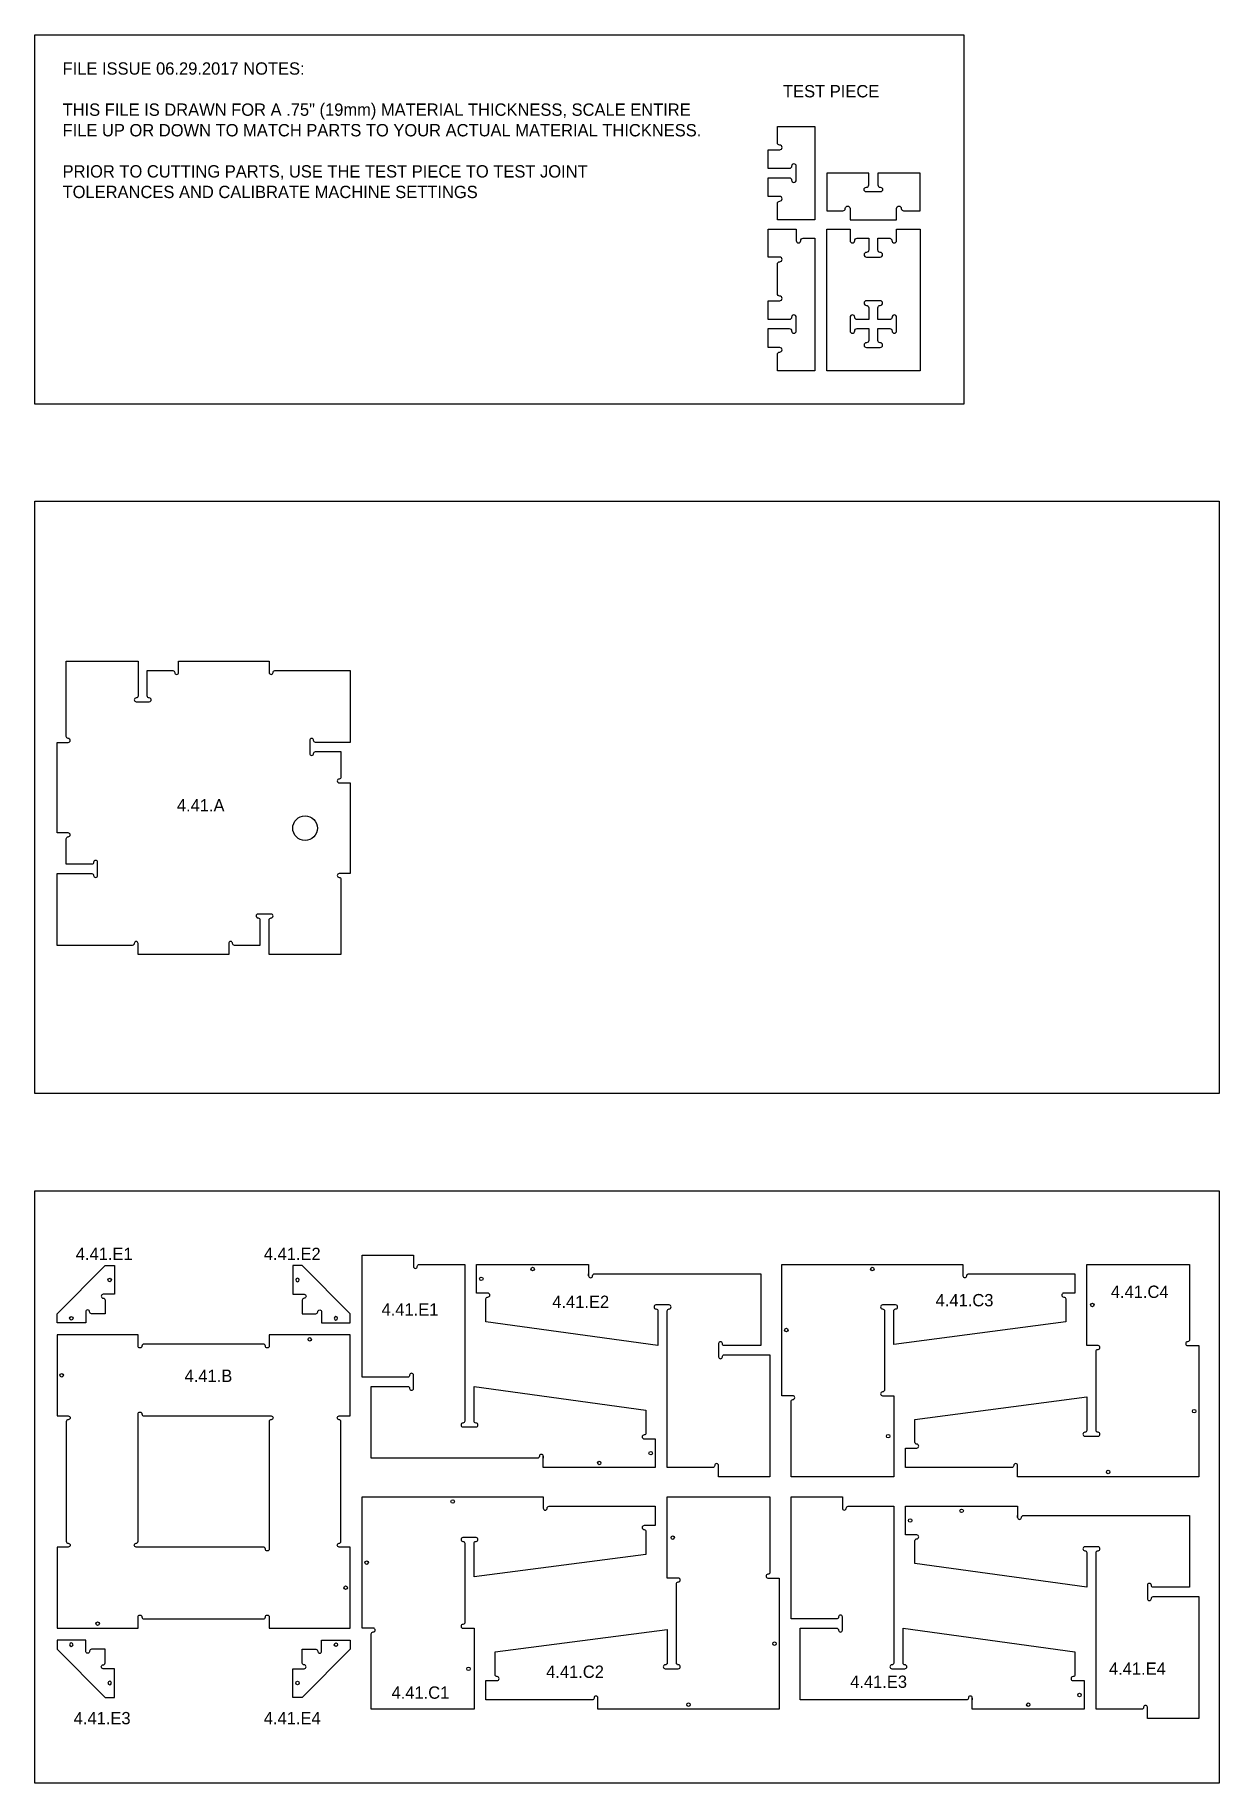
# Model space of a CAD drawing. Header units: inches. Extents: x -14 to 96, y 0 to 1056.
# Drawn here: x 0 to 96, y 0 to 141.7 of the extents above; entities outside this region: 2.
import ezdxf

# ---------------------------------------------------------------- set-up
doc = ezdxf.new("R2010")
doc.units = ezdxf.units.IN
doc.layers.get('0').update_dxf_attribs({"lineweight": 0})
for name, color, linetype in [('000_NOTES', 6, 'Continuous'), ('000_TEXT', 6, 'Continuous'), ('CUT_THRU_HOLE', 1, 'Continuous'), ('CUT_THRU_INSIDE', 3, 'Continuous'), ('CUT_THRU_OUTSIDE', 5, 'Continuous')]:
    doc.layers.add(name, color=color, linetype=linetype)
for name, color, linetype, true_color in [('CUT_THRU', 5, 'Continuous', 0x0000ff), ('CUT_THRU-HOLE', 1, 'Continuous', 0xff0000), ('CUT_THRU-INSIDE', 96, 'Continuous', 0x008000)]:
    doc.layers.add(name, color=color, linetype=linetype, true_color=true_color)

# ---------------------------------------------------------------- blocks, each defined once
blk = doc.blocks.new('fastener')
blk.add_circle((951.68, 83.61), 0.142)

msp = doc.modelspace()

# ---------------------------------------------------------------- linework, layer by layer
at = {"layer": '000_NOTES'}
msp.add_lwpolyline([(0, 141.66), (75.3, 141.66), (75.3, 111.75), (0, 111.75)], close=True, dxfattribs=at)
at = {"layer": '000_TEXT'}
for points in [[(96, 103.87), (96, 55.87), (0, 55.87), (0, 103.87)], [(96, 48), (96, 0), (0, 0), (0, 48)]]:
    msp.add_lwpolyline(points, close=True, dxfattribs=at)
msp.add_circle((21.9, 77.38), 1, dxfattribs=at)
at = {"layer": 'CUT_THRU'}
for points in [[(63.24, 134.25), (63.24, 126.68), (60.19, 126.68), (60.19, 128, -0.414214), (60.38, 128.19, 0.414214), (60.57, 128.38, 0.414214), (60.38, 128.57), (60.19, 128.57), (59.45, 128.57), (59.45, 130.09), (61.15, 130.09, -0.414214), (61.34, 129.9, 0.414214), (61.53, 129.71, 0.414214), (61.72, 129.9), (61.72, 130.09), (61.72, 130.83), (61.72, 131.02, 0.414191), (61.53, 131.21, 0.414214), (61.34, 131.02, -0.414214), (61.15, 130.83), (59.45, 130.83), (59.45, 132.35), (60.19, 132.35), (60.38, 132.35, 0.414191), (60.57, 132.54, 0.414214), (60.38, 132.73, -0.414214), (60.19, 132.92), (60.19, 134.25)], [(70.24, 127.6, 0.414214), (70.43, 127.41), (71.76, 127.41), (71.76, 130.46), (68.34, 130.46), (68.34, 129.51, 0.414214), (68.53, 129.32, -0.414214), (68.72, 129.13, -0.414191), (68.53, 128.94), (68.34, 128.94), (67.6, 128.94), (67.41, 128.94, -0.414191), (67.22, 129.13, -0.414214), (67.41, 129.32, 0.414214), (67.6, 129.51), (67.6, 130.46), (64.19, 130.46), (64.19, 127.41), (65.51, 127.41, 0.414214), (65.7, 127.6, -0.414214), (65.89, 127.79, -0.414191), (66.08, 127.6), (66.08, 127.41), (66.08, 126.68), (69.86, 126.68), (69.86, 127.41), (69.86, 127.6, -0.414214), (70.05, 127.79, -0.414214)], [(59.45, 120.12), (60.19, 120.12), (60.38, 120.12, 0.414191), (60.57, 120.31, 0.414214), (60.38, 120.5, -0.414214), (60.19, 120.69), (60.19, 123.09, -0.414214), (60.38, 123.28, 0.414214), (60.57, 123.47, 0.414214), (60.38, 123.66), (60.19, 123.66), (59.45, 123.66), (59.45, 125.92), (61.72, 125.92), (61.72, 125.18), (61.72, 124.99, 0.414191), (61.91, 124.8, 0.414214), (62.09, 124.99, -0.414214), (62.28, 125.18), (63.24, 125.18), (63.24, 114.44), (60.19, 114.44), (60.19, 115.77, -0.414214), (60.38, 115.96, 0.414214), (60.57, 116.14, 0.414214), (60.38, 116.33), (60.19, 116.33), (59.45, 116.33), (59.45, 117.86), (61.15, 117.86, -0.414214), (61.34, 117.67, 0.414214), (61.53, 117.48, 0.414214), (61.72, 117.67), (61.72, 117.86), (61.72, 118.6), (61.72, 118.78, 0.414191), (61.53, 118.97, 0.414214), (61.34, 118.78, -0.414214), (61.15, 118.6), (59.45, 118.6)]]:
    msp.add_lwpolyline(points, format="xyb", close=True, dxfattribs=at)
msp.add_lwpolyline([(68.53, 123.66, 0.414214), (68.72, 123.85, 0.414214), (68.53, 124.04, -0.414214), (68.34, 124.23), (68.34, 125.18), (69.3, 125.18, -0.414214), (69.48, 124.99, 0.414214), (69.67, 124.8, 0.414214), (69.86, 124.99), (69.86, 125.18), (69.86, 125.92), (71.76, 125.92), (71.76, 114.44), (64.19, 114.44), (64.19, 125.92), (66.08, 125.92), (66.08, 125.18), (66.08, 124.99, 0.414191), (66.27, 124.8, 0.414214), (66.46, 124.99, -0.414214), (66.65, 125.18), (67.6, 125.18), (67.6, 124.23, -0.414214), (67.41, 124.04, 0.414214), (67.22, 123.85, 0.414214), (67.41, 123.66), (67.6, 123.66), (68.34, 123.66), (68.53, 123.66)], format="xyb", dxfattribs=at)
at = {"layer": 'CUT_THRU-INSIDE'}
msp.add_lwpolyline([(68.53, 120.12), (68.34, 120.12), (67.6, 120.12), (67.41, 120.12, 0.414191), (67.22, 119.93, 0.414214), (67.41, 119.74, -0.414214), (67.6, 119.55), (67.6, 118.6), (66.65, 118.6, -0.414214), (66.46, 118.78, 0.414214), (66.27, 118.97, 0.414214), (66.08, 118.78), (66.08, 118.6), (66.08, 117.86), (66.08, 117.67, 0.414214), (66.27, 117.48, 0.414214), (66.46, 117.67, -0.414214), (66.65, 117.86), (67.6, 117.86), (67.6, 116.9, -0.414214), (67.41, 116.71, 0.414214), (67.22, 116.52, 0.414214), (67.41, 116.33), (67.6, 116.33), (68.34, 116.33), (68.53, 116.33, 0.414191), (68.72, 116.52, 0.414214), (68.53, 116.71, -0.414214), (68.34, 116.9), (68.34, 117.86), (69.3, 117.86, -0.414214), (69.49, 117.67, 0.414214), (69.67, 117.48, 0.414191), (69.86, 117.67), (69.86, 117.86), (69.86, 118.6), (69.86, 118.78, 0.414191), (69.67, 118.97, 0.414214), (69.49, 118.78, -0.414214), (69.3, 118.6), (68.34, 118.6), (68.34, 119.55, -0.414214), (68.53, 119.74, 0.414214), (68.72, 119.93, 0.414214), (68.53, 120.12)], format="xyb", dxfattribs=at)
at = {"layer": 'CUT_THRU_INSIDE'}
msp.add_lwpolyline([(18.99, 29.28), (18.99, 19.12), (18.99, 18.96, -1), (18.68, 18.96, 0.414214), (18.52, 19.12), (8.36, 19.12), (8.21, 19.12, -1), (8.21, 19.43, 0.414214), (8.36, 19.59), (8.36, 29.75), (8.36, 29.91, -1), (8.67, 29.91, 0.414214), (8.83, 29.75), (18.99, 29.75), (19.15, 29.75, -1), (19.15, 29.44, 0.414214)], format="xyb", close=True, dxfattribs=at)
at = {"layer": 'CUT_THRU_OUTSIDE'}
for points in [[(19.46, 90.15), (25.56, 90.15), (25.56, 84.33), (22.75, 84.33, -0.414214), (22.59, 84.49, 1), (22.28, 84.49), (22.28, 84.33), (22.28, 83.58), (22.28, 83.43, 1), (22.59, 83.43, -0.414214), (22.75, 83.58), (24.81, 83.58), (24.81, 81.52, -0.414214), (24.66, 81.36, 1), (24.66, 81.05), (24.81, 81.05), (25.56, 81.05), (25.56, 73.7), (24.81, 73.7), (24.66, 73.7, 1), (24.66, 73.39, -0.414214), (24.81, 73.24), (24.81, 67.13), (18.99, 67.13), (18.99, 69.95, -0.414214), (19.15, 70.11, 1), (19.15, 70.42), (18.99, 70.42), (18.24, 70.42), (18.09, 70.42, 1), (18.09, 70.11, -0.414214), (18.24, 69.95), (18.24, 67.88), (16.18, 67.88, -0.414214), (16.02, 68.04, 1), (15.71, 68.04), (15.71, 67.88), (15.71, 67.13), (8.36, 67.13), (8.36, 67.88), (8.36, 68.04, 1), (8.05, 68.04, -0.414214), (7.89, 67.88), (1.79, 67.88), (1.79, 73.7), (4.61, 73.7, -0.414214), (4.76, 73.55, 1), (5.08, 73.55), (5.08, 73.7), (5.08, 74.45), (5.08, 74.61, 1), (4.76, 74.61, -0.414214), (4.61, 74.45), (2.54, 74.45), (2.54, 76.52, -0.414214), (2.7, 76.68, 1), (2.7, 76.99), (2.54, 76.99), (1.79, 76.99), (1.79, 84.33), (2.54, 84.33), (2.7, 84.33, 1), (2.7, 84.65, -0.414214), (2.54, 84.8), (2.54, 90.9), (8.36, 90.9), (8.36, 88.09, -0.414214), (8.21, 87.93, 1), (8.21, 87.62), (8.36, 87.62), (9.11, 87.62), (9.27, 87.62, 1), (9.27, 87.93, -0.414214), (9.11, 88.09), (9.11, 90.15), (11.18, 90.15, -0.414214), (11.33, 90, 1), (11.65, 90), (11.65, 90.15), (11.65, 90.9), (18.99, 90.9), (18.99, 90.15), (18.99, 90, 1), (19.3, 90, -0.414214)], [(41.21, 26.48, 1), (40.9, 26.48, -0.414214), (40.75, 26.32), (27.27, 26.32), (27.27, 32.14), (30.22, 32.14, -0.414214), (30.38, 31.98, 1), (30.69, 31.98), (30.69, 32.14), (30.69, 32.89), (30.69, 33.05, 1), (30.38, 33.05, -0.414214), (30.22, 32.89), (26.52, 32.89), (26.52, 42.77), (30.69, 42.77), (30.69, 42.02), (30.69, 41.86, 1), (31, 41.86, -0.414214), (31.16, 42.02), (34.85, 42.02), (34.85, 29.32, -0.414214), (34.7, 29.17, 1), (34.7, 28.86), (34.85, 28.86), (35.6, 28.86), (35.76, 28.86, 1), (35.76, 29.17, -0.414214), (35.6, 29.32), (35.6, 32.14), (49.54, 30.22), (49.54, 30.22), (49.54, 28.36, -0.414214), (49.39, 28.21, 1), (49.39, 27.89), (49.54, 27.89), (50.29, 27.89), (50.29, 25.57), (41.21, 25.57), (41.21, 26.32), (41.21, 26.48), (41.21, 26.32)], [(4.58, 38.03, -0.414214), (4.43, 38.19, 1), (4.12, 38.19), (4.12, 38.03), (4.12, 37.28), (1.79, 37.28), (1.79, 38.03), (5.69, 41.93), (6.44, 41.93), (6.44, 39.61), (5.69, 39.61), (5.53, 39.61, 1), (5.53, 39.29, -0.414214), (5.69, 39.14), (5.69, 38.03)], [(22.77, 38.03, 0.414214), (22.93, 38.19, -1), (23.24, 38.19), (23.24, 38.03), (23.24, 37.28), (25.56, 37.28), (25.56, 38.03), (21.67, 41.93), (20.92, 41.93), (20.92, 39.61), (21.67, 39.61), (21.82, 39.61, -1), (21.82, 39.29, 0.414214), (21.67, 39.14), (21.67, 38.03)], [(44.89, 41.11, 1), (45.21, 41.11, -0.414214), (45.36, 41.27), (58.84, 41.27), (58.84, 35.45), (55.89, 35.45, -0.414214), (55.73, 35.61, 1), (55.42, 35.61), (55.42, 35.45), (55.42, 34.7), (55.42, 34.54, 1), (55.73, 34.54, -0.414214), (55.89, 34.7), (59.59, 34.7), (59.59, 24.82), (55.42, 24.82), (55.42, 25.57), (55.42, 25.73, 1), (55.11, 25.73, -0.414214), (54.95, 25.57), (51.26, 25.57), (51.26, 38.27, -0.414214), (51.41, 38.42, 1), (51.41, 38.74), (51.26, 38.74), (50.51, 38.74), (50.35, 38.74, 1), (50.35, 38.42, -0.414214), (50.51, 38.27), (50.51, 35.45), (36.56, 37.37), (36.56, 37.37), (36.56, 39.23, -0.414214), (36.72, 39.38, 1), (36.72, 39.7), (36.56, 39.7), (35.81, 39.7), (35.81, 42.02), (44.89, 42.02), (44.89, 41.27), (44.89, 41.11), (44.89, 41.27)], [(61.3, 30.92, -0.414214), (61.45, 31.08, 1), (61.45, 31.39), (61.3, 31.39), (60.55, 31.39), (60.55, 42.02), (75.24, 42.02), (75.24, 41.27), (75.24, 41.11, 1), (75.55, 41.11, -0.414214), (75.71, 41.27), (84.32, 41.27), (84.32, 39.7), (83.57, 39.7), (83.41, 39.7, 1), (83.41, 39.38, -0.414214), (83.57, 39.23), (83.57, 37.37), (83.57, 37.37), (69.63, 35.55), (69.63, 38.27, -0.414214), (69.78, 38.42, 1), (69.78, 38.74), (69.63, 38.74), (68.88, 38.74), (68.72, 38.74, 1), (68.72, 38.42, -0.414214), (68.88, 38.27), (68.88, 31.86, -0.414214), (68.72, 31.7, 1), (68.72, 31.39), (68.88, 31.39), (69.63, 31.39), (69.63, 24.82), (61.3, 24.82)], [(93.61, 35.92, -0.414214), (93.45, 35.76, 1), (93.45, 35.45), (93.61, 35.45), (94.36, 35.45), (94.36, 24.82), (79.67, 24.82), (79.67, 25.57), (79.67, 25.73, 1), (79.36, 25.73, -0.414214), (79.2, 25.57), (70.59, 25.57), (70.59, 27.14), (71.34, 27.14), (71.49, 27.14, 1), (71.49, 27.46, -0.414214), (71.34, 27.61), (71.34, 29.47), (71.34, 29.47), (85.28, 31.29), (85.28, 28.57, -0.414214), (85.12, 28.42, 1), (85.12, 28.11), (85.28, 28.11), (86.03, 28.11), (86.19, 28.11, 1), (86.19, 28.42, -0.414214), (86.03, 28.57), (86.03, 34.98, -0.414214), (86.19, 35.14, 1), (86.19, 35.45), (86.03, 35.45), (85.28, 35.45), (85.28, 42.02), (93.61, 42.02)], [(24.81, 19.12), (24.66, 19.12, -1), (24.66, 19.43, 0.414214), (24.81, 19.59), (24.81, 29.28, 0.414214), (24.66, 29.44, -1), (24.66, 29.75), (24.81, 29.75), (25.56, 29.75), (25.56, 36.32), (18.99, 36.32), (18.99, 35.57), (18.99, 35.41, -1), (18.68, 35.41, 0.414214), (18.52, 35.57), (8.83, 35.57, 0.414214), (8.67, 35.41, -1), (8.36, 35.41), (8.36, 35.57), (8.36, 36.32), (1.79, 36.32), (1.79, 29.75), (2.54, 29.75), (2.7, 29.75, -1), (2.7, 29.44, 0.414214), (2.54, 29.28), (2.54, 19.59, 0.414214), (2.7, 19.43, -1), (2.7, 19.12), (2.54, 19.12), (1.79, 19.12), (1.79, 12.55), (8.36, 12.55), (8.36, 13.3), (8.36, 13.46, -1), (8.67, 13.46, 0.414214), (8.83, 13.3), (18.52, 13.3, 0.414214), (18.68, 13.46, -1), (18.99, 13.46), (18.99, 13.3), (18.99, 12.55), (18.99, 12.55), (25.56, 12.55), (25.56, 19.12)], [(27.27, 12.08, -0.414214), (27.43, 12.24, 1), (27.43, 12.55), (27.27, 12.55), (26.52, 12.55), (26.52, 23.18), (41.21, 23.18), (41.21, 22.43), (41.21, 22.27, 1), (41.53, 22.27, -0.414214), (41.68, 22.43), (50.29, 22.43), (50.29, 20.86), (49.54, 20.86), (49.39, 20.86, 1), (49.39, 20.54, -0.414214), (49.54, 20.39), (49.54, 18.53), (49.54, 18.53), (35.6, 16.71), (35.6, 19.43, -0.414214), (35.76, 19.58, 1), (35.76, 19.89), (35.6, 19.89), (34.85, 19.89), (34.7, 19.89, 1), (34.7, 19.58, -0.414214), (34.85, 19.43), (34.85, 13.02, -0.414214), (34.7, 12.86, 1), (34.7, 12.55), (34.85, 12.55), (35.6, 12.55), (35.6, 5.98), (27.27, 5.98)], [(59.59, 17.08, -0.414214), (59.43, 16.92, 1), (59.43, 16.61), (59.59, 16.61), (60.34, 16.61), (60.34, 5.98), (45.64, 5.98), (45.64, 6.73), (45.64, 6.89, 1), (45.33, 6.89, -0.414214), (45.18, 6.73), (36.56, 6.73), (36.56, 8.3), (37.31, 8.3), (37.47, 8.3, 1), (37.47, 8.62, -0.414214), (37.31, 8.77), (37.31, 10.63), (37.31, 10.63), (51.26, 12.45), (51.26, 9.73, -0.414214), (51.1, 9.58, 1), (51.1, 9.26), (51.26, 9.26), (52.01, 9.26), (52.16, 9.26, 1), (52.16, 9.58, -0.414214), (52.01, 9.73), (52.01, 16.14, -0.414214), (52.16, 16.3, 1), (52.16, 16.61), (52.01, 16.61), (51.26, 16.61), (51.26, 23.18), (59.59, 23.18)], [(75.99, 6.89, 1), (75.68, 6.89, -0.414214), (75.52, 6.73), (62.05, 6.73), (62.05, 12.55), (64.99, 12.55, -0.414214), (65.15, 12.39, 1), (65.46, 12.39), (65.46, 12.55), (65.46, 13.3), (65.46, 13.46, 1), (65.15, 13.46, -0.414214), (64.99, 13.3), (61.3, 13.3), (61.3, 23.18), (65.46, 23.18), (65.46, 22.43), (65.46, 22.27, 1), (65.77, 22.27, -0.414214), (65.93, 22.43), (69.63, 22.43), (69.63, 9.73, -0.414214), (69.47, 9.58, 1), (69.47, 9.26), (69.63, 9.26), (70.38, 9.26), (70.53, 9.26, 1), (70.53, 9.58, -0.414214), (70.38, 9.73), (70.38, 12.55), (84.32, 10.63), (84.32, 10.63), (84.32, 8.77, -0.414214), (84.16, 8.62, 1), (84.16, 8.3), (84.32, 8.3), (85.07, 8.3), (85.07, 5.98), (75.99, 5.98), (75.99, 6.73), (75.99, 6.89), (75.99, 6.73)], [(79.67, 21.52, 1), (79.98, 21.52, -0.414214), (80.14, 21.68), (93.61, 21.68), (93.61, 15.86), (90.66, 15.86, -0.414214), (90.51, 16.02, 1), (90.19, 16.02), (90.19, 15.86), (90.19, 15.11), (90.19, 14.95, 1), (90.51, 14.95, -0.414214), (90.66, 15.11), (94.36, 15.11), (94.36, 5.23), (90.19, 5.23), (90.19, 5.98), (90.19, 6.14, 1), (89.88, 6.14, -0.414214), (89.73, 5.98), (86.03, 5.98), (86.03, 18.68, -0.414214), (86.19, 18.83, 1), (86.19, 19.14), (86.03, 19.14), (85.28, 19.14), (85.12, 19.14, 1), (85.12, 18.83, -0.414214), (85.28, 18.68), (85.28, 15.86), (71.34, 17.78), (71.34, 17.78), (71.34, 19.64, -0.414214), (71.49, 19.79, 1), (71.49, 20.11), (71.34, 20.11), (70.59, 20.11), (70.59, 22.43), (79.67, 22.43), (79.67, 21.68), (79.67, 21.52), (79.67, 21.68)], [(4.58, 10.84, 0.414214), (4.43, 10.68, -1), (4.12, 10.68), (4.12, 10.84), (4.12, 11.59), (1.79, 11.59), (1.79, 10.84), (5.69, 6.94), (6.44, 6.94), (6.44, 9.26), (5.69, 9.26), (5.53, 9.26, -1), (5.53, 9.58, 0.414214), (5.69, 9.73), (5.69, 10.84)], [(22.77, 10.84, -0.414214), (22.93, 10.68, 1), (23.24, 10.68), (23.24, 10.84), (23.24, 11.59), (25.56, 11.59), (25.56, 10.84), (21.67, 6.94), (20.92, 6.94), (20.92, 9.26), (21.67, 9.26), (21.82, 9.26, 1), (21.82, 9.58, -0.414214), (21.67, 9.73), (21.67, 10.84)]]:
    msp.add_lwpolyline(points, format="xyb", close=True, dxfattribs=at)

# ---------------------------------------------------------------- block references
at = {"layer": 'CUT_THRU-HOLE', "xscale": 0.9841107456141335, "yscale": 0.9841107456141335, "zscale": 0.9841107456141335, "rotation": 90}
for p in [(67.97, 119.17), (67.97, 114.01)]:
    msp.add_blockref('fastener', p, dxfattribs=at)
at = {"layer": 'CUT_THRU_HOLE', "rotation": 180}
for p in [(992.03, 125.26), (1019.57, 125.26), (957.74, 124.38), (987.87, 124.47), (954.63, 121.27), (1012.6, 120.32), (973.96, 119.56), (953.85, 116.65), (1020.85, 111.72), (1038.69, 108.81), (985.55, 106.42), (1022.64, 104.88), (1026.81, 105.67), (978.58, 101.47), (976.87, 99.44), (956.76, 96.53), (986.83, 92.87), (1004.67, 89.96)]:
    msp.add_blockref('fastener', p, dxfattribs=at)
at = {"layer": 'CUT_THRU_HOLE', "xscale": -1, "rotation": 180}
for p in [(-930.39, 124.38), (-927.28, 121.27)]:
    msp.add_blockref('fastener', p, dxfattribs=at)
at = {"layer": 'CUT_THRU_HOLE'}
for p in [(-865.95, -44.87), (-857.7, -53.47), (-905.93, -57.67), (-901.76, -56.88), (-899.97, -63.72), (-927.28, -72.4), (-891.72, -72.32), (-930.39, -75.51), (-866.99, -76.47), (-871.15, -77.26)]:
    msp.add_blockref('fastener', p, dxfattribs=at)
at = {"layer": 'CUT_THRU_HOLE', "xscale": -1}
for p in [(954.63, -72.4), (957.74, -75.51)]:
    msp.add_blockref('fastener', p, dxfattribs=at)

# ---------------------------------------------------------------- texts
at = {"layer": '000_NOTES', "char_height": 1, "attachment_point": 1}
for s, width, insert in [('\\A1;FILE ISSUE 06.29.2017 NOTES:\\P\\PTHIS FILE IS DRAWN FOR A .75" (19mm) MATERIAL THICKNESS, SCALE ENTIRE FILE UP OR DOWN TO MATCH PARTS TO YOUR ACTUAL MATERIAL THICKNESS.\\P\\PPRIOR TO CUTTING PARTS, USE THE TEST PIECE TO TEST JOINT TOLERANCES AND CALIBRATE MACHINE SETTINGS', 51.7551, (2.24, 139.44)), ('TEST PIECE', 11.4648, (60.65, 137.6))]:
    msp.add_mtext_dynamic_manual_height_columns(s, width=width, gutter_width=50, heights=[0], dxfattribs=dict(at, insert=insert))
at = {"layer": '000_TEXT', "char_height": 1, "attachment_point": 1}
for s, insert in [('\\pi2.234;4.41.A', (9.27, 79.73)), ('\\pi1.9007;4.41.E1', (1.41, 43.38)), ('\\pi1.734;4.41.E2', (16.82, 43.38)), ('\\pi1.734;4.41.C4', (85.49, 40.31)), ('\\pi1.9007;4.41.E1', (26.2, 38.88)), ('\\pi1.734;4.41.E2', (40.21, 39.5)), ('\\pi1.734;4.41.C3', (71.29, 39.63)), ('\\pi2.234;4.41.B', (9.9, 33.5)), ('\\pi1.734;4.41.C2', (39.71, 9.52)), ('\\pi1.734;4.41.E3', (64.36, 8.71)), ('\\pi1.734;4.41.E4', (85.34, 9.77)), ('\\pi1.9007;4.41.C1', (27.01, 7.83)), ('\\pi1.734;4.41.E3', (1.41, 5.76)), ('\\pi1.734;4.41.E4', (16.82, 5.76))]:
    msp.add_mtext_dynamic_manual_height_columns(s, width=8.4681, gutter_width=1, heights=[0], dxfattribs=dict(at, insert=insert))

doc.saveas('drawing.dxf')
